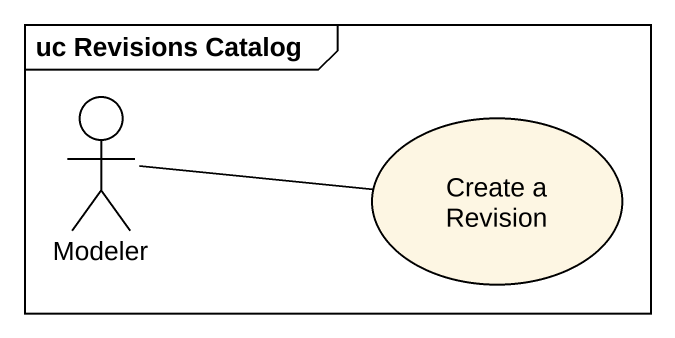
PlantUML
@startuml
mainframe uc Revisions Catalog
actor Modeler
usecase "Create a Revision" as Create_a_Revision
Modeler -right- Create_a_Revision
@enduml
